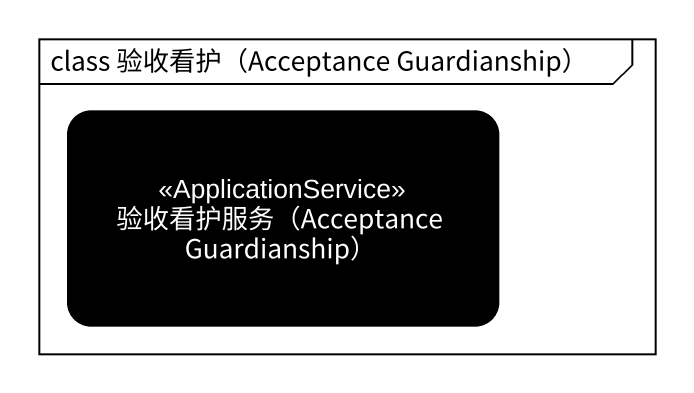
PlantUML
@startuml
mainframe class 验收看护（Acceptance Guardianship）
hide empty description
state "验收看护服务（Acceptance Guardianship）" as 验收看护服务_Acceptance <<ApplicationService>> #000000
@enduml
